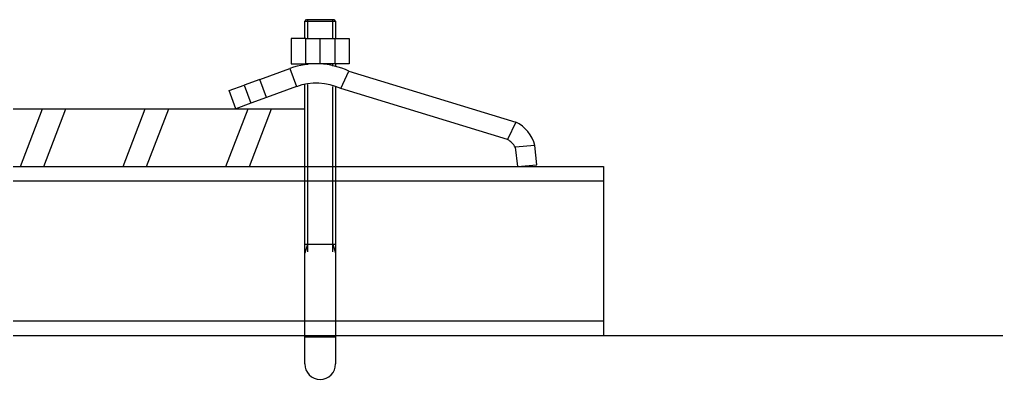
# Model space of a CAD drawing. Extents: x 1382187 to 1725648, y 860327 to 1571294.
# Drawn here: x 1532308 to 1534724, y 1216151 to 1217040 of the extents above; entities that cross this region are included whole.
import ezdxf

# ---------------------------------------------------------------- set-up
doc = ezdxf.new("R2010")
doc.units = 0
doc.header["$LTSCALE"] = 1000
doc.header["$MEASUREMENT"] = 0
doc.layers.add('bz', color=2, linetype='Continuous')
doc.layers.add('walraven', color=7, linetype='Continuous')

msp = doc.modelspace()

# ---------------------------------------------------------------- linework, layer by layer
for p, q in [((1530790.1, 1216819.7), (1533013.2, 1216819.7)), ((1532309.8, 1216677.1), (1532364.6, 1216819.7)), ((1532367.7, 1216677.1), (1532422.5, 1216819.7)), ((1532564.1, 1216677.1), (1532618.9, 1216819.7)), ((1532622, 1216677.1), (1532676.8, 1216819.7)), ((1532818.4, 1216677.1), (1532873.3, 1216819.7)), ((1532876.3, 1216677.1), (1532931.2, 1216819.7))]:
    msp.add_line(p, q)
at = {"linetype": 'Continuous'}
for p, q in [((1530069.8, 1216677.1), (1533751.7, 1216677.1)), ((1530069.8, 1216641.5), (1533751.7, 1216641.5)), ((1530069.8, 1216295.4), (1533751.7, 1216295.4)), ((1530069.8, 1216259.7), (1533751.7, 1216259.7))]:
    msp.add_line(p, q, dxfattribs=at)
at = {"color": 7}
for p, q in [((1530790.1, 1216677.1), (1533013.2, 1216677.1)), ((1533751.7, 1216677.1), (1533751.7, 1216259.7))]:
    msp.add_line(p, q, dxfattribs=at)
at = {"layer": 'bz'}
msp.add_line((1529284.2, 1216259.7), (1540402.4, 1216259.7), dxfattribs=at)
at = {"layer": 'walraven', "color": 7, "linetype": 'Continuous'}
for p, q in [((1533013.2, 1217035.3), (1533017.9, 1217040.1)), ((1533013.2, 1216992.8), (1533013.2, 1217035.3)), ((1533017.9, 1217040.1), (1533084.9, 1217040.1)), ((1533084.9, 1217040.1), (1533089.6, 1217035.3)), ((1533089.6, 1217035.3), (1533089.6, 1216992.8)), ((1533015.5, 1216992.9), (1532979.6, 1216992.9)), ((1532979.6, 1216992.9), (1532979.6, 1216930.7)), ((1533015.5, 1216930.7), (1533015.5, 1216992.9)), ((1533015.5, 1216992.9), (1533087.3, 1216992.9)), ((1533087.3, 1216992.9), (1533087.3, 1216930.7)), ((1533087.3, 1216992.9), (1533123.1, 1216992.9)), ((1533123.1, 1216992.9), (1533123.1, 1216930.7)), ((1532979.6, 1216930.7), (1533015.5, 1216930.7)), ((1533013.2, 1216930.7), (1533013.2, 1216928.6)), ((1533087.3, 1216930.7), (1533015.5, 1216930.7)), ((1533019.8, 1216928.6), (1533019.8, 1216930.7)), ((1533083, 1216924.6), (1533083, 1216930.7)), ((1533123.1, 1216930.7), (1533087.3, 1216930.7)), ((1533089.6, 1216930.7), (1533089.6, 1216924.6)), ((1532902.1, 1216892.2), (1532976.3, 1216919.2)), ((1533122.5, 1216912.8), (1533535, 1216786.7)), ((1532826.3, 1216864.6), (1532863.3, 1216878)), ((1532902.1, 1216892.2), (1532863.3, 1216878)), ((1533013.2, 1216237.1), (1533013.2, 1216880)), ((1533019.8, 1216880), (1533019.8, 1216466.5)), ((1532842.6, 1216819.7), (1532826.3, 1216864.6)), ((1532992.7, 1216874.3), (1532918.5, 1216847.3)), ((1533083, 1216466.5), (1533083, 1216874.7)), ((1533089.6, 1216874.7), (1533089.6, 1216237.1)), ((1533514.8, 1216743.4), (1533102.3, 1216869.5)), ((1532879.6, 1216833.1), (1532842.6, 1216819.7)), ((1532918.5, 1216847.3), (1532879.6, 1216833.1)), ((1533533.4, 1216724.6), (1533539.8, 1216677.1)), ((1533587.4, 1216681.3), (1533582.3, 1216728.8)), ((1533539.8, 1216677.1), (1533587.4, 1216681.3)), ((1533019.8, 1216485.3), (1533013.2, 1216462.5)), ((1533013.2, 1216485.3), (1533089.6, 1216485.3)), ((1533083, 1216485.3), (1533089.6, 1216462.5)), ((1533013.2, 1216189), (1533013.2, 1216255.9)), ((1533089.6, 1216255.9), (1533089.6, 1216189))]:
    msp.add_line(p, q, dxfattribs=at)
at = {"layer": 'walraven', "color": 1, "linetype": 'Continuous'}
for p, q in [((1533051.4, 1217035.3), (1533013.2, 1217035.3)), ((1533019.8, 1217040.1), (1533019.8, 1216992.8)), ((1533089.6, 1217035.3), (1533051.4, 1217035.3)), ((1533083, 1216992.8), (1533083, 1217040.1)), ((1532976.3, 1216919.2), (1532992.7, 1216874.3)), ((1533102.3, 1216869.5), (1533122.5, 1216912.8)), ((1532863.3, 1216878), (1532879.6, 1216833.1)), ((1532918.5, 1216847.3), (1532902.1, 1216892.2)), ((1533535, 1216786.7), (1533514.8, 1216743.4)), ((1533582.3, 1216728.8), (1533533.4, 1216724.6)), ((1533013.2, 1216255.9), (1533089.6, 1216255.9))]:
    msp.add_line(p, q, dxfattribs=at)
at = {"layer": 'walraven', "color": 3, "linetype": 'Continuous'}
msp.add_line((1533051.4, 1216930.7), (1533051.4, 1216992.9), dxfattribs=at)
at = {"layer": 'walraven', "color": 7, "linetype": 'Continuous'}
for centre, radius, start, end in [((1533041.7, 1216739.5), 191.2, 65, 110), ((1533041.7, 1216739.5), 143.4, 65, 110), ((1533498.6, 1216708.7), 86, 13.5304, 65), ((1533498.6, 1216708.7), 38.2, 24.4965, 65), ((1533051.4, 1216189), 38.2, 180, 0)]:
    msp.add_arc(centre, radius, start, end, dxfattribs=at)

doc.saveas('drawing.dxf')
